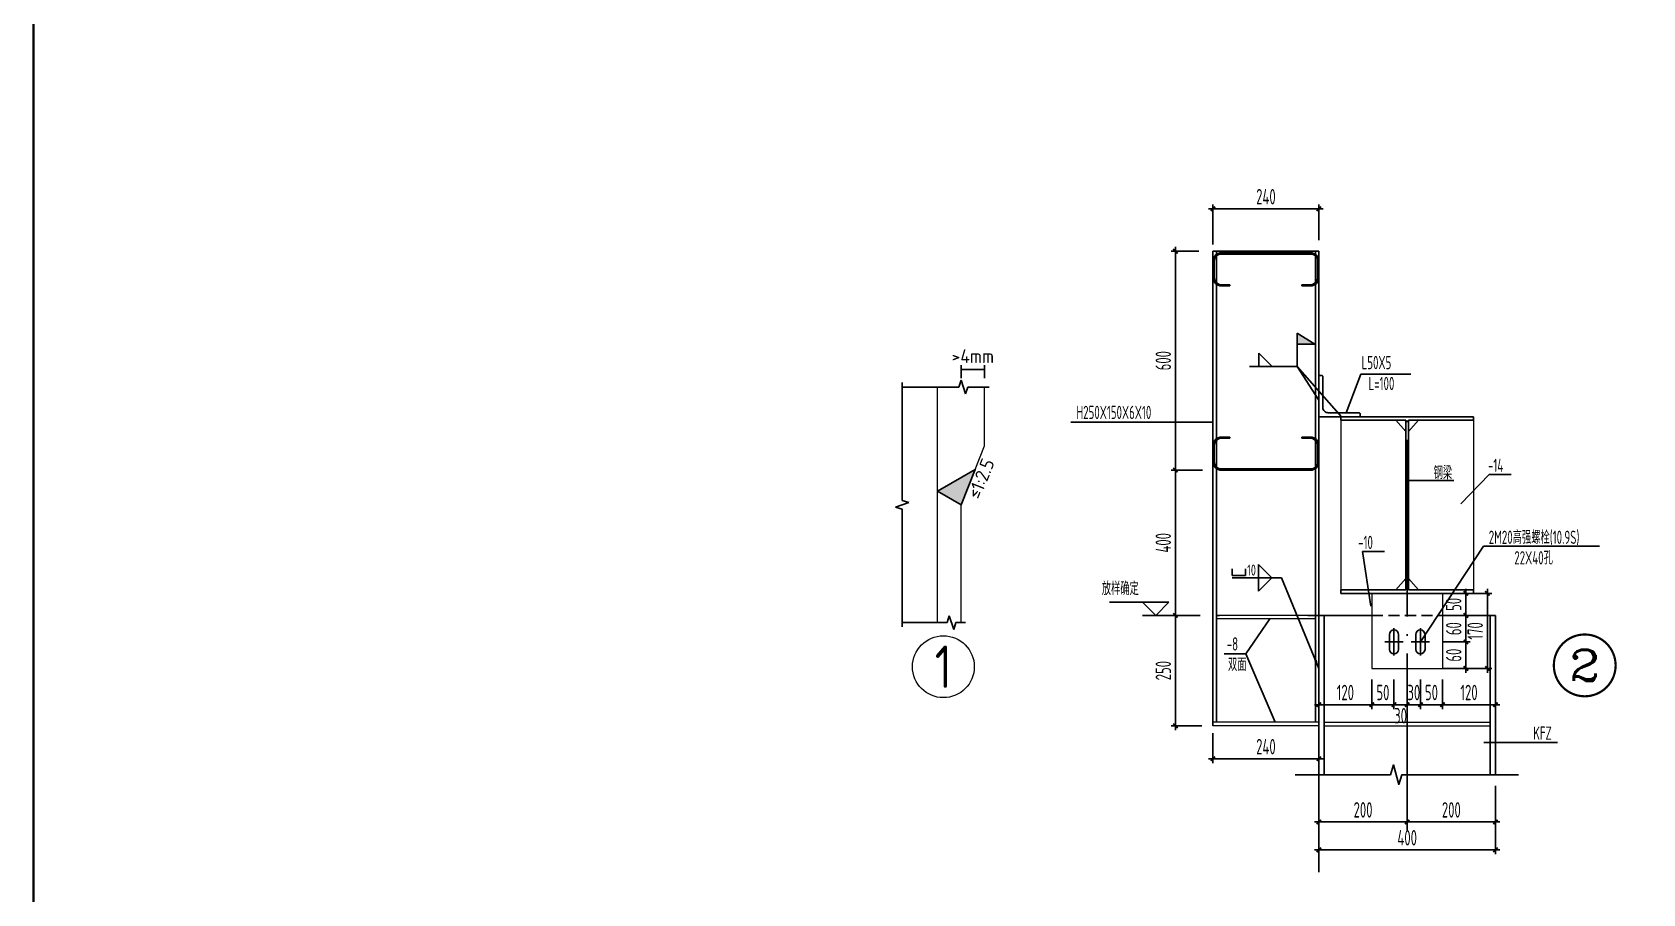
# Model space of a CAD drawing. Extents: x 447413 to 2975780, y -1432727 to 1301644.
# Drawn here: x 2256213 to 2292695, y -1034454 to -1014942 of the extents above; entities that cross this region are included whole.
import ezdxf
from ezdxf.enums import TextEntityAlignment as Align

# ---------------------------------------------------------------- set-up
doc = ezdxf.new("R2010")
doc.units = 0
doc.header["$LTSCALE"] = 1000
doc.header["$MEASUREMENT"] = 0
doc.linetypes.add('DASHED2', pattern=[0.375, 0.25, -0.125])
doc.linetypes.add('DOTE', pattern=[2.42, 2, -0.2, 0.02, -0.2])
for name, color, linetype in [('10', 7, 'Continuous'), ('ADIME', 3, 'Continuous'), ('AXIS_DIM', 3, 'Continuous'), ('BOLT', 253, 'Continuous'), ('COLU', 2, 'Continuous'), ('DIM', 3, 'Continuous'), ('DOTE', 1, 'Continuous'), ('PUB_TEXT', 7, 'Continuous'), ('STXT_HF', 7, 'Continuous'), ('STXT_HF_TEXT', 7, 'Continuous'), ('TEXT', 6, 'Continuous'), ('THIN', 7, 'Continuous'), ('tl-文字', 7, 'Continuous'), ('图框', 253, 'Continuous'), ('墙檩', 4, 'Continuous'), ('墙线__粗线', 7, 'Continuous'), ('梁', 4, 'Continuous'), ('螺栓', 15, 'Continuous'), ('钢架', 2, 'Continuous')]:
    doc.layers.add(name, color=color, linetype=linetype)
doc.layers.add('加劲肋', color=7, linetype='Continuous', lineweight=18)
doc.styles.add('COMP', font='complex', dxfattribs={"bigfont": 'hztxt'})
doc.styles.add('PkpmHz', font='Pkpmeng', dxfattribs={"width": 0.6, "bigfont": 'hztxt'})
doc.styles.get("Standard").update_dxf_attribs({"font": 'tssdeng.shx', "bigfont": 'hztxt.shx'})
doc.styles.add('TSSD_Dimension', font='sysz.shx', dxfattribs={"width": 0.7, "bigfont": 'syfs.shx'})
doc.styles.add('TSSD_Label', font='Tssdeng.shx', dxfattribs={"width": 0.7, "bigfont": 'hztxt.shx'})
doc.dimstyles.new('TSSD_100_100$0', dxfattribs={"dimtxt": 350, "dimasz": 100, "dimexe": 100, "dimexo": 100, "dimgap": 100, "dimtad": 1, "dimdec": 0, "dimzin": 0, "dimdsep": 46, "dimtxsty": 'TSSD_Dimension', "dimblk": 'ARCHTICK', "dimcen": 0, "dimdle": 100, "dimclrt": 7, "dimadec": 0, "dimazin": 0, "dimtfac": 1, "dimtdec": 0, "dimtix": 1, "dimtmove": 2, "dimatfit": 3, "dimldrblk": '_tsdbk', "dimfxl": 0, "dimtolj": 1, "dimtzin": 0, "dimarcsym": 0})
doc.dimstyles.new('TSSD_10_100', dxfattribs={"dimtxt": 350, "dimasz": 100, "dimexe": 100, "dimexo": 250, "dimgap": 100, "dimtad": 1, "dimdec": 0, "dimlfac": 0.1, "dimzin": 0, "dimdsep": 46, "dimtxsty": 'TSSD_Dimension', "dimblk": 'ARCHTICK', "dimblk1": 'ARCHTICK', "dimblk2": 'ARCHTICK', "dimcen": 0, "dimdle": 100, "dimclrt": 7, "dimadec": 0, "dimazin": 0, "dimtfac": 1, "dimtdec": 0, "dimtix": 1, "dimtmove": 2, "dimatfit": 3, "dimfxl": 0, "dimtolj": 1, "dimtzin": 0, "dimarcsym": 0})
doc.dimstyles.new('TSSD_LEADER_STYLE_200.0', dxfattribs={"dimtxt": 0.18, "dimasz": 200, "dimexe": 0.18, "dimexo": 0.0625, "dimgap": 0.09, "dimtad": 0, "dimtih": 1, "dimtoh": 1, "dimdec": 4, "dimzin": 0, "dimdsep": 46, "dimtxsty": 'Standard', "dimcen": 0.09, "dimadec": 0, "dimazin": 0, "dimtfac": 1, "dimtdec": 4, "dimtofl": 0, "dimtmove": 0, "dimatfit": 3, "dimfxl": 0, "dimtolj": 1, "dimtzin": 0, "dimarcsym": 0})

# ---------------------------------------------------------------- blocks, each defined once
blk = doc.blocks.new('A$C6B0021A6')
at = {"layer": '图框', "color": 153, "const_width": 58, "elevation": -84000}
blk.add_lwpolyline([(111420, 1020), (2520, 1020), (2520, 83120), (111420, 83120)], close=True, dxfattribs=at)
blk = doc.blocks.new('_ArchTick')
at = {"color": 0, "linetype": 'ByBlock', "const_width": 0.4}
blk.add_lwpolyline([(-0.5, -0.5), (0.5, 0.5)], dxfattribs=at)
blk = doc.blocks.new('*D897')
at = {"layer": 'Defpoints', "color": 0, "transparency": 16777216}
for p in [(2287358, -1031769), (2289358, -1031757), (2289358, -1032828)]:
    blk.add_point(p, dxfattribs=at)
at = {"layer": 'DIM', "color": 0, "lineweight": -2, "transparency": 16777216}
for p, q in [((2287358, -1032019), (2287358, -1032928)), ((2289358, -1032007), (2289358, -1032928)), ((2287258, -1032828), (2289458, -1032828))]:
    blk.add_line(p, q, dxfattribs=at)
at = {"layer": 'DIM', "color": 0, "lineweight": -2, "transparency": 16777216, "xscale": 100, "yscale": 100, "zscale": 100, "rotation": 180}
blk.add_blockref('_ArchTick', (2287358, -1032828), dxfattribs=at)
at = {"layer": 'DIM', "color": 0, "lineweight": -2, "transparency": 16777216, "xscale": 100, "yscale": 100, "zscale": 100}
blk.add_blockref('_ArchTick', (2289358, -1032828), dxfattribs=at)
at = {"layer": 'DIM', "color": 7, "transparency": 16777216, "insert": (2288358, -1032553), "char_height": 350, "attachment_point": 5, "style": 'TSSD_Dimension'}
blk.add_mtext('\\A1;200', dxfattribs=at)
blk = doc.blocks.new('*D898')
at = {"layer": 'Defpoints', "color": 0, "transparency": 16777216}
for p in [(2288057, -1028750), (2288687, -1028750), (2288057, -1029350)]:
    blk.add_point(p, dxfattribs=at)
at = {"layer": 'DIM', "color": 0, "lineweight": -2, "transparency": 16777216}
for p, q in [((2288157, -1028750), (2288787, -1028750)), ((2288687, -1029450), (2288687, -1028650)), ((2288157, -1029350), (2288787, -1029350))]:
    blk.add_line(p, q, dxfattribs=at)
at = {"layer": 'DIM', "color": 0, "lineweight": -2, "transparency": 16777216, "xscale": 100, "yscale": 100, "zscale": 100}
for p, rotation in [((2288687, -1028750), 90), ((2288687, -1029350), 270)]:
    blk.add_blockref('_ArchTick', p, dxfattribs=dict(at, rotation=rotation))
at = {"layer": 'DIM', "color": 7, "transparency": 16777216, "insert": (2288412, -1029050), "char_height": 350, "attachment_point": 5, "rotation": 90, "style": 'TSSD_Dimension'}
blk.add_mtext('\\A1;60', dxfattribs=at)
blk = doc.blocks.new('_tsdbk')
blk.add_line((-1, 0), (0, 0))
at = {"const_width": 0.5}
blk.add_lwpolyline([(-0.7, -0.7), (0.7, 0.7)], dxfattribs=at)
blk = doc.blocks.new('*D899')
at = {"layer": 'Defpoints', "color": 0, "transparency": 16777216}
for p in [(2288057, -1028150), (2288687, -1028150), (2288057, -1028750)]:
    blk.add_point(p, dxfattribs=at)
at = {"layer": 'DIM', "color": 0, "lineweight": -2, "transparency": 16777216}
for p, q in [((2288687, -1028850), (2288687, -1028050)), ((2288157, -1028150), (2288787, -1028150)), ((2288157, -1028750), (2288787, -1028750))]:
    blk.add_line(p, q, dxfattribs=at)
at = {"layer": 'DIM', "color": 0, "lineweight": -2, "transparency": 16777216, "xscale": 100, "yscale": 100, "zscale": 100}
for p, rotation in [((2288687, -1028150), 90), ((2288687, -1028750), 270)]:
    blk.add_blockref('_ArchTick', p, dxfattribs=dict(at, rotation=rotation))
at = {"layer": 'DIM', "color": 7, "transparency": 16777216, "insert": (2288412, -1028450), "char_height": 350, "attachment_point": 5, "rotation": 90, "style": 'TSSD_Dimension'}
blk.add_mtext('\\A1;60', dxfattribs=at)
blk = doc.blocks.new('*D900')
at = {"layer": 'Defpoints', "color": 0, "transparency": 16777216}
for p in [(2288057, -1027650), (2288687, -1027650), (2288057, -1028150)]:
    blk.add_point(p, dxfattribs=at)
at = {"layer": 'DIM', "color": 0, "lineweight": -2, "transparency": 16777216}
for p, q in [((2288157, -1027650), (2288787, -1027650)), ((2288687, -1027650), (2288687, -1027550)), ((2288687, -1028150), (2288687, -1027650)), ((2288157, -1028150), (2288787, -1028150)), ((2288687, -1028150), (2288687, -1028250))]:
    blk.add_line(p, q, dxfattribs=at)
at = {"layer": 'DIM', "color": 0, "lineweight": -2, "transparency": 16777216, "xscale": 100, "yscale": 100, "zscale": 100}
for p, rotation in [((2288687, -1027650), 270), ((2288687, -1028150), 90)]:
    blk.add_blockref('_ArchTick', p, dxfattribs=dict(at, rotation=rotation))
at = {"layer": 'DIM', "color": 7, "transparency": 16777216, "insert": (2288412, -1027900), "char_height": 350, "attachment_point": 5, "rotation": 90, "style": 'TSSD_Dimension'}
blk.add_mtext('\\A1;50', dxfattribs=at)
blk = doc.blocks.new('*D901')
at = {"layer": 'Defpoints', "color": 0, "transparency": 16777216}
for p in [(2288057, -1027650), (2289174, -1027650), (2288057, -1029350)]:
    blk.add_point(p, dxfattribs=at)
at = {"layer": 'DIM', "color": 0, "lineweight": -2, "transparency": 16777216}
for p, q in [((2288157, -1027650), (2289274, -1027650)), ((2289174, -1029450), (2289174, -1027550)), ((2288157, -1029350), (2289274, -1029350))]:
    blk.add_line(p, q, dxfattribs=at)
at = {"layer": 'DIM', "color": 0, "lineweight": -2, "transparency": 16777216, "xscale": 100, "yscale": 100, "zscale": 100}
for p, rotation in [((2289174, -1027650), 90), ((2289174, -1029350), 270)]:
    blk.add_blockref('_ArchTick', p, dxfattribs=dict(at, rotation=rotation))
at = {"layer": 'DIM', "color": 7, "transparency": 16777216, "insert": (2288899, -1028500), "char_height": 350, "attachment_point": 5, "rotation": 90, "style": 'TSSD_Dimension'}
blk.add_mtext('\\A1;170', dxfattribs=at)
blk = doc.blocks.new('*D902')
at = {"layer": 'Defpoints', "color": 0, "transparency": 16777216}
for p in [(2285358, -1031757), (2287358, -1031769), (2287358, -1032828)]:
    blk.add_point(p, dxfattribs=at)
at = {"layer": 'DIM', "color": 0, "lineweight": -2, "transparency": 16777216}
for p, q in [((2285358, -1032007), (2285358, -1032928)), ((2287358, -1032019), (2287358, -1032928)), ((2285258, -1032828), (2287458, -1032828))]:
    blk.add_line(p, q, dxfattribs=at)
at = {"layer": 'DIM', "color": 0, "lineweight": -2, "transparency": 16777216, "xscale": 100, "yscale": 100, "zscale": 100, "rotation": 180}
blk.add_blockref('_ArchTick', (2285358, -1032828), dxfattribs=at)
at = {"layer": 'DIM', "color": 0, "lineweight": -2, "transparency": 16777216, "xscale": 100, "yscale": 100, "zscale": 100}
blk.add_blockref('_ArchTick', (2287358, -1032828), dxfattribs=at)
at = {"layer": 'DIM', "color": 7, "transparency": 16777216, "insert": (2286358, -1032553), "char_height": 350, "attachment_point": 5, "style": 'TSSD_Dimension'}
blk.add_mtext('\\A1;200', dxfattribs=at)
blk = doc.blocks.new('*D903')
at = {"layer": 'Defpoints', "color": 0, "transparency": 16777216}
for p in [(2285358, -1031757), (2289358, -1031757), (2289358, -1033460)]:
    blk.add_point(p, dxfattribs=at)
at = {"layer": 'DIM', "color": 0, "lineweight": -2, "transparency": 16777216}
for p, q in [((2285358, -1032007), (2285358, -1033560)), ((2289358, -1032007), (2289358, -1033560)), ((2285258, -1033460), (2289458, -1033460))]:
    blk.add_line(p, q, dxfattribs=at)
at = {"layer": 'DIM', "color": 0, "lineweight": -2, "transparency": 16777216, "xscale": 100, "yscale": 100, "zscale": 100, "rotation": 180}
blk.add_blockref('_ArchTick', (2285358, -1033460), dxfattribs=at)
at = {"layer": 'DIM', "color": 0, "lineweight": -2, "transparency": 16777216, "xscale": 100, "yscale": 100, "zscale": 100}
blk.add_blockref('_ArchTick', (2289358, -1033460), dxfattribs=at)
at = {"layer": 'DIM', "color": 7, "transparency": 16777216, "insert": (2287358, -1033185), "char_height": 350, "attachment_point": 5, "style": 'TSSD_Dimension'}
blk.add_mtext('\\A1;400', dxfattribs=at)
blk = doc.blocks.new('*D904')
at = {"layer": 'Defpoints', "color": 0, "transparency": 16777216}
for p in [(2285358, -1029400), (2286558, -1029350), (2285358, -1030171)]:
    blk.add_point(p, dxfattribs=at)
at = {"layer": 'DIM', "color": 0, "lineweight": -2, "transparency": 16777216}
for p, q in [((2285358, -1029650), (2285358, -1030271)), ((2286558, -1029600), (2286558, -1030271)), ((2286658, -1030171), (2285258, -1030171))]:
    blk.add_line(p, q, dxfattribs=at)
at = {"layer": 'DIM', "color": 0, "lineweight": -2, "transparency": 16777216, "xscale": 100, "yscale": 100, "zscale": 100, "rotation": 180}
blk.add_blockref('_ArchTick', (2285358, -1030171), dxfattribs=at)
at = {"layer": 'DIM', "color": 0, "lineweight": -2, "transparency": 16777216, "xscale": 100, "yscale": 100, "zscale": 100}
blk.add_blockref('_ArchTick', (2286558, -1030171), dxfattribs=at)
at = {"layer": 'DIM', "color": 7, "transparency": 16777216, "insert": (2285958, -1029896), "char_height": 350, "attachment_point": 5, "style": 'TSSD_Dimension'}
blk.add_mtext('\\A1;120', dxfattribs=at)
blk = doc.blocks.new('*D905')
at = {"layer": 'Defpoints', "color": 0, "transparency": 16777216}
for p in [(2286558, -1029350), (2287058, -1029350), (2287058, -1030171)]:
    blk.add_point(p, dxfattribs=at)
at = {"layer": 'DIM', "color": 0, "lineweight": -2, "transparency": 16777216}
for p, q in [((2286558, -1029600), (2286558, -1030271)), ((2287058, -1029600), (2287058, -1030271)), ((2286558, -1030171), (2286458, -1030171)), ((2286558, -1030171), (2287058, -1030171)), ((2287058, -1030171), (2287158, -1030171))]:
    blk.add_line(p, q, dxfattribs=at)
at = {"layer": 'DIM', "color": 0, "lineweight": -2, "transparency": 16777216, "xscale": 100, "yscale": 100, "zscale": 100}
blk.add_blockref('_ArchTick', (2286558, -1030171), dxfattribs=at)
at = {"layer": 'DIM', "color": 0, "lineweight": -2, "transparency": 16777216, "xscale": 100, "yscale": 100, "zscale": 100, "rotation": 180}
blk.add_blockref('_ArchTick', (2287058, -1030171), dxfattribs=at)
at = {"layer": 'DIM', "color": 7, "transparency": 16777216, "insert": (2286808, -1029896), "char_height": 350, "attachment_point": 5, "style": 'TSSD_Dimension'}
blk.add_mtext('\\A1;50', dxfattribs=at)
blk = doc.blocks.new('*D906')
at = {"layer": 'Defpoints', "color": 0, "transparency": 16777216}
for p in [(2287058, -1029350), (2287358, -1029350), (2287358, -1030171)]:
    blk.add_point(p, dxfattribs=at)
at = {"layer": 'DIM', "color": 0, "lineweight": -2, "transparency": 16777216}
for p, q in [((2287058, -1029600), (2287058, -1030271)), ((2287358, -1029600), (2287358, -1030271)), ((2286958, -1030171), (2287458, -1030171))]:
    blk.add_line(p, q, dxfattribs=at)
at = {"layer": 'DIM', "color": 0, "lineweight": -2, "transparency": 16777216, "xscale": 100, "yscale": 100, "zscale": 100, "rotation": 180}
blk.add_blockref('_ArchTick', (2287058, -1030171), dxfattribs=at)
at = {"layer": 'DIM', "color": 0, "lineweight": -2, "transparency": 16777216, "xscale": 100, "yscale": 100, "zscale": 100}
blk.add_blockref('_ArchTick', (2287358, -1030171), dxfattribs=at)
at = {"layer": 'DIM', "color": 7, "transparency": 16777216, "insert": (2287208, -1030421), "char_height": 350, "attachment_point": 5, "style": 'TSSD_Dimension'}
blk.add_mtext('\\A1;30', dxfattribs=at)
blk = doc.blocks.new('*D907')
at = {"layer": 'Defpoints', "color": 0, "transparency": 16777216}
for p in [(2288158, -1029350), (2289358, -1029350), (2289358, -1030171)]:
    blk.add_point(p, dxfattribs=at)
at = {"layer": 'DIM', "color": 0, "lineweight": -2, "transparency": 16777216}
for p, q in [((2288158, -1029600), (2288158, -1030271)), ((2289358, -1029600), (2289358, -1030271)), ((2288058, -1030171), (2289458, -1030171))]:
    blk.add_line(p, q, dxfattribs=at)
at = {"layer": 'DIM', "color": 0, "lineweight": -2, "transparency": 16777216, "xscale": 100, "yscale": 100, "zscale": 100, "rotation": 180}
blk.add_blockref('_ArchTick', (2288158, -1030171), dxfattribs=at)
at = {"layer": 'DIM', "color": 0, "lineweight": -2, "transparency": 16777216, "xscale": 100, "yscale": 100, "zscale": 100}
blk.add_blockref('_ArchTick', (2289358, -1030171), dxfattribs=at)
at = {"layer": 'DIM', "color": 7, "transparency": 16777216, "insert": (2288758, -1029896), "char_height": 350, "attachment_point": 5, "style": 'TSSD_Dimension'}
blk.add_mtext('\\A1;120', dxfattribs=at)
blk = doc.blocks.new('*D908')
at = {"layer": 'Defpoints', "color": 0, "transparency": 16777216}
for p in [(2287658, -1029350), (2288158, -1029350), (2287658, -1030171)]:
    blk.add_point(p, dxfattribs=at)
at = {"layer": 'DIM', "color": 0, "lineweight": -2, "transparency": 16777216}
for p, q in [((2287658, -1029600), (2287658, -1030271)), ((2288158, -1029600), (2288158, -1030271)), ((2287658, -1030171), (2287558, -1030171)), ((2288158, -1030171), (2287658, -1030171)), ((2288158, -1030171), (2288258, -1030171))]:
    blk.add_line(p, q, dxfattribs=at)
at = {"layer": 'DIM', "color": 0, "lineweight": -2, "transparency": 16777216, "xscale": 100, "yscale": 100, "zscale": 100}
blk.add_blockref('_ArchTick', (2287658, -1030171), dxfattribs=at)
at = {"layer": 'DIM', "color": 0, "lineweight": -2, "transparency": 16777216, "xscale": 100, "yscale": 100, "zscale": 100, "rotation": 180}
blk.add_blockref('_ArchTick', (2288158, -1030171), dxfattribs=at)
at = {"layer": 'DIM', "color": 7, "transparency": 16777216, "insert": (2287908, -1029896), "char_height": 350, "attachment_point": 5, "style": 'TSSD_Dimension'}
blk.add_mtext('\\A1;50', dxfattribs=at)
blk = doc.blocks.new('*D909')
at = {"layer": 'Defpoints', "color": 0, "transparency": 16777216}
for p in [(2287358, -1029350), (2287658, -1029350), (2287358, -1030171)]:
    blk.add_point(p, dxfattribs=at)
at = {"layer": 'DIM', "color": 0, "lineweight": -2, "transparency": 16777216}
for p, q in [((2287358, -1029600), (2287358, -1030271)), ((2287658, -1029600), (2287658, -1030271)), ((2287358, -1030171), (2287258, -1030171)), ((2287658, -1030171), (2287358, -1030171)), ((2287658, -1030171), (2287758, -1030171))]:
    blk.add_line(p, q, dxfattribs=at)
at = {"layer": 'DIM', "color": 0, "lineweight": -2, "transparency": 16777216, "xscale": 100, "yscale": 100, "zscale": 100}
blk.add_blockref('_ArchTick', (2287358, -1030171), dxfattribs=at)
at = {"layer": 'DIM', "color": 0, "lineweight": -2, "transparency": 16777216, "xscale": 100, "yscale": 100, "zscale": 100, "rotation": 180}
blk.add_blockref('_ArchTick', (2287658, -1030171), dxfattribs=at)
at = {"layer": 'DIM', "color": 7, "transparency": 16777216, "insert": (2287508, -1029896), "char_height": 350, "attachment_point": 5, "style": 'TSSD_Dimension'}
blk.add_mtext('\\A1;30', dxfattribs=at)
blk = doc.blocks.new('*D910')
at = {"layer": 'Defpoints', "color": 0, "transparency": 16777216}
for p in [(2282958, -1030570), (2285358, -1030570), (2282958, -1031397)]:
    blk.add_point(p, dxfattribs=at)
at = {"layer": 'DIM', "color": 0, "lineweight": -2, "transparency": 16777216}
for p, q in [((2282958, -1030820), (2282958, -1031497)), ((2285358, -1030820), (2285358, -1031497)), ((2285458, -1031397), (2282858, -1031397))]:
    blk.add_line(p, q, dxfattribs=at)
at = {"layer": 'DIM', "color": 0, "lineweight": -2, "transparency": 16777216, "xscale": 100, "yscale": 100, "zscale": 100, "rotation": 180}
blk.add_blockref('_ArchTick', (2282958, -1031397), dxfattribs=at)
at = {"layer": 'DIM', "color": 0, "lineweight": -2, "transparency": 16777216, "xscale": 100, "yscale": 100, "zscale": 100}
blk.add_blockref('_ArchTick', (2285358, -1031397), dxfattribs=at)
at = {"layer": 'DIM', "color": 7, "transparency": 16777216, "insert": (2284158, -1031122), "char_height": 350, "attachment_point": 5, "style": 'TSSD_Dimension'}
blk.add_mtext('\\A1;240', dxfattribs=at)
blk = doc.blocks.new('*D911')
at = {"layer": 'Defpoints', "color": 0, "transparency": 16777216}
for p in [(2285358, -1018942), (2282958, -1020002), (2285358, -1019902)]:
    blk.add_point(p, dxfattribs=at)
at = {"layer": 'DIM', "color": 0, "lineweight": -2, "transparency": 16777216}
for p, q in [((2282958, -1019752), (2282958, -1018842)), ((2285358, -1019652), (2285358, -1018842)), ((2282858, -1018942), (2285458, -1018942))]:
    blk.add_line(p, q, dxfattribs=at)
at = {"layer": 'DIM', "color": 0, "lineweight": -2, "transparency": 16777216, "xscale": 100, "yscale": 100, "zscale": 100, "rotation": 180}
blk.add_blockref('_ArchTick', (2282958, -1018942), dxfattribs=at)
at = {"layer": 'DIM', "color": 0, "lineweight": -2, "transparency": 16777216, "xscale": 100, "yscale": 100, "zscale": 100}
blk.add_blockref('_ArchTick', (2285358, -1018942), dxfattribs=at)
at = {"layer": 'DIM', "color": 7, "transparency": 16777216, "insert": (2284158, -1018667), "char_height": 350, "attachment_point": 5, "style": 'TSSD_Dimension'}
blk.add_mtext('\\A1;240', dxfattribs=at)
blk = doc.blocks.new('_WELD004')
at = {"color": 0, "linetype": 'ByBlock'}
for p, q in [((0, 1), (1, 0)), ((0, 0), (0, 1))]:
    blk.add_line(p, q, dxfattribs=at)
blk = doc.blocks.new('_WELD0013')
at = {"color": 0, "linetype": 'ByBlock'}
for p, q in [((0.5, 1), (0, 1)), ((0, 0), (0.5, 0)), ((0.5, 0), (0.5, 1))]:
    blk.add_line(p, q, dxfattribs=at)
blk = doc.blocks.new('*D912')
at = {"layer": 'Defpoints', "color": 0, "transparency": 16777216}
for p in [(2282109, -1028150), (2282917, -1028150), (2282958, -1030650)]:
    blk.add_point(p, dxfattribs=at)
at = {"layer": 'DIM', "color": 0, "lineweight": -2, "transparency": 16777216}
for p, q in [((2282109, -1030750), (2282109, -1028050)), ((2282667, -1028150), (2282009, -1028150)), ((2282708, -1030650), (2282009, -1030650))]:
    blk.add_line(p, q, dxfattribs=at)
at = {"layer": 'DIM', "color": 0, "lineweight": -2, "transparency": 16777216, "xscale": 100, "yscale": 100, "zscale": 100}
for p, rotation in [((2282109, -1028150), 90), ((2282109, -1030650), 270)]:
    blk.add_blockref('_ArchTick', p, dxfattribs=dict(at, rotation=rotation))
at = {"layer": 'DIM', "color": 7, "transparency": 16777216, "insert": (2281834, -1029400), "char_height": 350, "attachment_point": 5, "rotation": 90, "style": 'TSSD_Dimension'}
blk.add_mtext('\\A1;250', dxfattribs=at)
blk = doc.blocks.new('_WELD001')
at = {"linetype": 'ByBlock'}
h = blk.add_hatch(color=0, dxfattribs=at)
h.paths.add_polyline_path([(0.8, 1), (0, 1.5), (0, 1)])
edge = h.paths.add_edge_path()
edge.add_line((0, 0), (0, 1.5))
at = {"color": 0, "linetype": 'ByBlock'}
for p, q in [((0, 0), (0, 1.5)), ((0.8, 1), (0, 1.5)), ((0, 1), (0.8, 1))]:
    blk.add_line(p, q, dxfattribs=at)
blk = doc.blocks.new('*D913')
at = {"layer": 'Defpoints', "color": 0, "transparency": 16777216}
for p in [(2282971, -1024859), (2282109, -1028150), (2282917, -1028150)]:
    blk.add_point(p, dxfattribs=at)
at = {"layer": 'DIM', "color": 0, "lineweight": -2, "transparency": 16777216}
for p, q in [((2282109, -1024759), (2282109, -1028250)), ((2282721, -1024859), (2282009, -1024859)), ((2282667, -1028150), (2282009, -1028150))]:
    blk.add_line(p, q, dxfattribs=at)
at = {"layer": 'DIM', "color": 0, "lineweight": -2, "transparency": 16777216, "xscale": 100, "yscale": 100, "zscale": 100}
for p, rotation in [((2282109, -1024859), 90), ((2282109, -1028150), 270)]:
    blk.add_blockref('_ArchTick', p, dxfattribs=dict(at, rotation=rotation))
at = {"layer": 'DIM', "color": 7, "transparency": 16777216, "insert": (2281834, -1026505), "char_height": 350, "attachment_point": 5, "rotation": 90, "style": 'TSSD_Dimension'}
blk.add_mtext('\\A1;400', dxfattribs=at)
blk = doc.blocks.new('*D914')
at = {"layer": 'Defpoints', "color": 0, "transparency": 16777216}
for p in [(2282109, -1019902), (2282889, -1019902), (2282971, -1024859)]:
    blk.add_point(p, dxfattribs=at)
at = {"layer": 'DIM', "color": 0, "lineweight": -2, "transparency": 16777216}
for p, q in [((2282639, -1019902), (2282009, -1019902)), ((2282109, -1024959), (2282109, -1019802)), ((2282721, -1024859), (2282009, -1024859))]:
    blk.add_line(p, q, dxfattribs=at)
at = {"layer": 'DIM', "color": 0, "lineweight": -2, "transparency": 16777216, "xscale": 100, "yscale": 100, "zscale": 100}
for p, rotation in [((2282109, -1019902), 90), ((2282109, -1024859), 270)]:
    blk.add_blockref('_ArchTick', p, dxfattribs=dict(at, rotation=rotation))
at = {"layer": 'DIM', "color": 7, "transparency": 16777216, "insert": (2281834, -1022381), "char_height": 350, "attachment_point": 5, "rotation": 90, "style": 'TSSD_Dimension'}
blk.add_mtext('\\A1;600', dxfattribs=at)
blk = doc.blocks.new('_INDEX1')
at = {"const_width": 0.035}
blk.add_lwpolyline([(-0.5, 0, 1), (0.5, 0, 1)], format="xyb", close=True, dxfattribs=at)
at = {"style": 'COMP', "width": 2.333333}
blk.add_attdef('1', text='', height=0.5, dxfattribs=at).set_placement((-0.25, -0.25), (0.25, -0.25), align=Align.FIT)

msp = doc.modelspace()

# ---------------------------------------------------------------- hatches: boundary and pattern name
at = {"layer": '墙线__粗线'}
msp.add_hatch(color=9, dxfattribs=at).paths.add_polyline_path([(2277252.6, -1025645.4), (2276719.2, -1025337.5), (2277572.9, -1024844.6)])

# ---------------------------------------------------------------- linework, layer by layer
at = {"color": 3}
for p, q in [((2282957.7, -1023770.7), (2279739, -1023770.7)), ((2284246.9, -1028230.4), (2283703, -1029017.7)), ((2283703, -1029017.7), (2283208.6, -1029017.7)), ((2283703, -1029017.7), (2284369, -1030570.4))]:
    msp.add_line(p, q, dxfattribs=at)
msp.add_line((2285357.7, -1031379.3), (2285357.7, -1033967.1))
at = {"layer": '10', "color": 7, "lineweight": 18}
msp.add_circle((2276852.6, -1029312), 700, dxfattribs=at)
at = {"layer": 'ADIME', "linetype": 'Continuous', "ltscale": 10}
for p, q in [((2286304.6, -1022689.3), (2285977.9, -1023560.4)), ((2287438.4, -1022689.3), (2286304.6, -1022689.3)), ((2287363.6, -1025094.4), (2288418.1, -1025094.4)), ((2287657.7, -1028750.4), (2289084, -1026580.4)), ((2291716.9, -1026580.4), (2289084, -1026580.4)), ((2289095.8, -1031030.5), (2290766, -1031030.5))]:
    msp.add_line(p, q, dxfattribs=at)
at = {"layer": 'AXIS_DIM'}
for p, q in [((2289214.3, -1024960.7), (2288573.6, -1025621)), ((2289714.3, -1024960.7), (2289214.3, -1024960.7)), ((2286841.9, -1026705.2), (2286341.9, -1026705.2)), ((2286341.9, -1026705.2), (2286534.6, -1027936.7))]:
    msp.add_line(p, q, dxfattribs=at)
at = {"layer": 'BOLT', "linetype": 'Continuous'}
for p, q in [((2286849.2, -1028750.4), (2287266.2, -1028750.4)), ((2287057.7, -1029058.9), (2287057.7, -1028441.9)), ((2287449.2, -1028750.4), (2287866.2, -1028750.4)), ((2287657.7, -1029058.9), (2287657.7, -1028441.9))]:
    msp.add_line(p, q, dxfattribs=at)
at = {"layer": 'COLU'}
for p, q in [((2282957.7, -1030570.4), (2282957.7, -1019902.1)), ((2285357.7, -1019902.1), (2282957.7, -1019902.1)), ((2283037.7, -1030570.4), (2283037.7, -1019902.1)), ((2285277.7, -1019902.1), (2285277.7, -1030570.4)), ((2285357.7, -1019902.1), (2285357.7, -1028150.4)), ((2282957.7, -1028150.4), (2282957.7, -1030650.4)), ((2285357.7, -1028230.4), (2285357.7, -1030570.4)), ((2285757.7, -1028150.4), (2285607.7, -1028150.4))]:
    msp.add_line(p, q, dxfattribs=at)
at = {"layer": 'COLU', "color": 6, "lineweight": -3, "ltscale": 1.5}
msp.add_lwpolyline([(2285357.7, -1023650.4), (2285357.7, -1022712.9), (2285417.7, -1022712.9, -0.4142136), (2285447.7, -1022742.9), (2285447.7, -1023440.4, 0.4142136), (2285567.7, -1023560.4), (2286265.2, -1023560.4, -0.4142136), (2286295.2, -1023590.4), (2286295.2, -1023650.4)], format="xyb", close=True, dxfattribs=at)
at = {"layer": 'DOTE', "linetype": 'DOTE', "ltscale": 2}
msp.add_line((2287357.7, -1033014.4), (2287357.7, -1023650.4), dxfattribs=at)
at = {"layer": 'STXT_HF'}
msp.add_line((2284508.9, -1027298.2), (2283393.6, -1027298.2), dxfattribs=at)
at = {"layer": 'THIN'}
for p, q in [((2281360.9, -1027850.4), (2280618.6, -1027850.4)), ((2281660.9, -1028150.4), (2281360.9, -1027850.4)), ((2281960.9, -1027850.4), (2281360.9, -1027850.4)), ((2281660.9, -1028150.4), (2281960.9, -1027850.4)), ((2282209.6, -1028150.4), (2281360.9, -1028150.4)), ((2283107.7, -1028150.4), (2283037.7, -1028150.4))]:
    msp.add_line(p, q, dxfattribs=at)
msp.add_lwpolyline([(2284816.7, -1031757.1), (2286977.7, -1031757.1), (2287047.7, -1031537.1), (2287167.7, -1031977.1), (2287237.7, -1031757.1), (2289876.7, -1031757.1)], dxfattribs=at)
at = {"layer": 'tl-文字'}
for p, q in [((2284866, -1022512.2), (2283787.2, -1022512.2)), ((2285357.7, -1023277), (2284866, -1022510.6)), ((2284866, -1022512.2), (2285873, -1023650.4))]:
    msp.add_line(p, q, dxfattribs=at)
at = {"layer": '加劲肋'}
for p, q in [((2285857.7, -1023730.4), (2285857.7, -1027570.4)), ((2287327.7, -1023987.2), (2287100.8, -1023730.4)), ((2287387.7, -1023987.2), (2287614.6, -1023730.4)), ((2288857.7, -1023730.4), (2288857.7, -1027570.4)), ((2287327.7, -1027313.5), (2287100.8, -1027570.4)), ((2287387.7, -1027313.5), (2287614.6, -1027570.4)), ((2286557.7, -1027650.4), (2286557.7, -1029350.4)), ((2288157.7, -1027650.4), (2288157.7, -1029350.4)), ((2285277.7, -1028150.4), (2283037.7, -1028150.4)), ((2285277.7, -1028230.4), (2283037.7, -1028230.4)), ((2286557.7, -1029350.4), (2288157.7, -1029350.4)), ((2285357.7, -1030570.4), (2282957.7, -1030570.4)), ((2285477.7, -1030570.4), (2289237.7, -1030570.4)), ((2285357.7, -1030650.4), (2282957.7, -1030650.4)), ((2285477.7, -1030650.4), (2289237.7, -1030650.4))]:
    msp.add_line(p, q, dxfattribs=at)
at = {"layer": '墙檩'}
for p, q in [((2285164.9, -1019938.7), (2283150.5, -1019938.7)), ((2283343.3, -1020659.8), (2283343.3, -1020688.7)), ((2283343.3, -1024138.2), (2283343.3, -1024109.3)), ((2285164.9, -1024859.3), (2283150.5, -1024859.3))]:
    msp.add_line(p, q, dxfattribs=at)
at = {"layer": '墙檩', "lineweight": -3, "ltscale": 0.0005}
for p, q in [((2285164.9, -1019967.7), (2283150.5, -1019967.7)), ((2282986.6, -1020496), (2282986.6, -1020124.4)), ((2285328.8, -1020496), (2285328.8, -1020124.4)), ((2283150.5, -1020659.8), (2283343.3, -1020659.8)), ((2283150.5, -1020688.7), (2283343.3, -1020688.7)), ((2284972.2, -1020688.7), (2284972.2, -1020659.8)), ((2285164.9, -1020659.8), (2284972.2, -1020659.8)), ((2285164.9, -1020688.7), (2284972.2, -1020688.7)), ((2282986.6, -1024302.1), (2282986.6, -1024673.7)), ((2283150.5, -1024109.3), (2283343.3, -1024109.3)), ((2283150.5, -1024138.2), (2283343.3, -1024138.2)), ((2284972.2, -1024109.3), (2284972.2, -1024138.2)), ((2285164.9, -1024109.3), (2284972.2, -1024109.3)), ((2285164.9, -1024138.2), (2284972.2, -1024138.2)), ((2285328.8, -1024302.1), (2285328.8, -1024673.7)), ((2285164.9, -1024830.4), (2283150.5, -1024830.4))]:
    msp.add_line(p, q, dxfattribs=at)
at = {"layer": '墙檩', "ltscale": 1.5}
for p, q in [((2282957.7, -1020496), (2282957.7, -1020124.4)), ((2285357.7, -1020496), (2285357.7, -1020124.4)), ((2282957.7, -1024302.1), (2282957.7, -1024673.7)), ((2285357.7, -1024302.1), (2285357.7, -1024673.7))]:
    msp.add_line(p, q, dxfattribs=at)
at = {"layer": '墙檩', "lineweight": -3, "ltscale": 0.0005}
for centre, radius, start, end in [((2283144.5, -1020125.5), 186.8, 88.17196, 179.67552), ((2283144.6, -1020125.5), 157.9, 87.84428, 179.61503), ((2285170.9, -1020125.5), 186.8, 0.32448, 91.82804), ((2285170.9, -1020125.5), 157.9, 0.38497, 92.15572), ((2283150.5, -1020496), 192.8, 180, 270), ((2283150.5, -1020496), 163.9, 180, 270), ((2285164.9, -1020496), 163.9, 270, 0), ((2285164.9, -1020496), 192.8, 270, 0), ((2283150.5, -1024302.1), 192.8, 90, 180), ((2283150.5, -1024302.1), 163.9, 90, 180), ((2285164.9, -1024302.1), 192.8, 0, 90), ((2285164.9, -1024302.1), 163.9, 0, 90), ((2283144.5, -1024672.6), 186.8, 180.32448, 271.82804), ((2283144.6, -1024672.6), 157.9, 180.38497, 272.15572), ((2285170.9, -1024672.6), 157.9, 267.84428, 359.61503), ((2285170.9, -1024672.6), 186.8, 268.17196, 359.67552)]:
    msp.add_arc(centre, radius, start, end, dxfattribs=at)
at = {"layer": '墙线__粗线', "color": 9}
for p, q in [((2277252.6, -1022478.7), (2277252.6, -1022778.7)), ((2277785.9, -1022478.7), (2277785.9, -1022778.7)), ((2275915, -1025545.4), (2275919.2, -1022878.7)), ((2277202.6, -1022978.7), (2277252.6, -1022824.8)), ((2277252.6, -1022578.7), (2277785.9, -1022578.7)), ((2277252.6, -1022824.8), (2277352.3, -1023131.7)), ((2276719.2, -1022978.7), (2275919.2, -1022978.7)), ((2276719.2, -1022978.7), (2277202.6, -1022978.7)), ((2277352.3, -1023131.7), (2277402.6, -1022977.9)), ((2277402.6, -1022977.9), (2277885.9, -1022978.7)), ((2275765.3, -1025695.4), (2276068.8, -1025595.6)), ((2275919.2, -1025745.4), (2275765.3, -1025695.4)), ((2276068.8, -1025595.6), (2275915, -1025545.4)), ((2275919.2, -1028412), (2275919.2, -1025745.4)), ((2276719.2, -1028312), (2275919.2, -1028312)), ((2276719.2, -1028312), (2276935.9, -1028312)), ((2276935.9, -1028312), (2276985.9, -1028158.2)), ((2276985.9, -1028158.2), (2277085.6, -1028465.5)), ((2277085.6, -1028465.5), (2277135.9, -1028311.7)), ((2277135.9, -1028311.7), (2277352.6, -1028312))]:
    msp.add_line(p, q, dxfattribs=at)
at = {"layer": '墙线__粗线', "color": 2, "lineweight": 18}
for p, q in [((2276719.2, -1025337.5), (2276719.2, -1022978.7)), ((2277785.9, -1024312), (2277785.9, -1022978.7)), ((2277572.9, -1024844.6), (2277785.9, -1024312))]:
    msp.add_line(p, q, dxfattribs=at)
at = {"layer": '墙线__粗线', "color": 3, "lineweight": 18}
for p, q in [((2276719.2, -1028312), (2276719.2, -1025337.5)), ((2277252.6, -1028312), (2277252.6, -1025645.4))]:
    msp.add_line(p, q, dxfattribs=at)
at = {"layer": '墙线__粗线', "color": 9, "linetype": 'Continuous'}
msp.add_lwpolyline([(2277252.6, -1025645.4), (2276719.2, -1025337.5), (2277572.9, -1024844.6)], close=True, dxfattribs=at)
at = {"layer": '梁'}
for p, q in [((2285857.7, -1023650.4), (2288857.7, -1023650.4)), ((2285857.7, -1023730.4), (2285857.7, -1023650.4)), ((2288857.7, -1023730.4), (2288857.7, -1023650.4)), ((2285857.7, -1023730.4), (2287327.7, -1023730.4)), ((2287327.7, -1027570.4), (2287327.7, -1023730.4)), ((2287387.7, -1023730.4), (2288857.7, -1023730.4)), ((2287387.7, -1027570.4), (2287387.7, -1023730.4)), ((2287387.7, -1027570.4), (2287387.7, -1023730.4)), ((2285857.7, -1027570.4), (2287327.7, -1027570.4)), ((2285857.7, -1027650.4), (2285857.7, -1027570.4)), ((2285857.7, -1027650.4), (2288857.7, -1027650.4)), ((2287387.7, -1027570.4), (2288857.7, -1027570.4)), ((2288857.7, -1027650.4), (2288857.7, -1027570.4))]:
    msp.add_line(p, q, dxfattribs=at)
at = {"layer": '螺栓'}
for p, q in [((2286954, -1028581.2), (2286954, -1028919.5)), ((2287161.4, -1028581.2), (2287161.4, -1028919.5)), ((2287554, -1028581.2), (2287554, -1028919.5)), ((2287761.4, -1028581.2), (2287761.4, -1028919.5))]:
    msp.add_line(p, q, dxfattribs=at)
for centre, start, end in [((2287057.7, -1028581.2), 0, 180), ((2287657.7, -1028581.2), 0, 180), ((2287057.7, -1028919.5), 180, 0), ((2287657.7, -1028919.5), 180, 0)]:
    msp.add_arc(centre, 103.7, start, end, dxfattribs=at)
at = {"layer": '钢架', "color": 2}
for p, q in [((2285107.7, -1028150.4), (2285777.7, -1028150.4)), ((2285357.7, -1028150.4), (2285357.7, -1031757.1)), ((2285477.7, -1028150.4), (2285477.7, -1031757.1)), ((2285607.7, -1028150.4), (2286557.7, -1028150.4)), ((2288157.7, -1028150.4), (2289357.7, -1028150.4)), ((2289237.7, -1028150.4), (2289237.7, -1031757.1)), ((2289357.7, -1028150.4), (2289357.7, -1031757.1))]:
    msp.add_line(p, q, dxfattribs=at)
at = {"layer": '钢架', "color": 2, "linetype": 'DASHED2'}
msp.add_line((2286557.7, -1028150.4), (2288157.7, -1028150.4), dxfattribs=at)

# ---------------------------------------------------------------- block references
msp.add_blockref('A$C6B0021A6', (2253722, -1070402.1, 84000))
at = {"layer": 'PUB_TEXT'}
ref = msp.add_blockref('_INDEX1', (2291379.4, -1029281.5), dxfattribs=dict(at, xscale=1400, yscale=1400, zscale=0.6666666666666666))
ref.add_attrib('1', '2', dxfattribs={"layer": '0', "height": 700, "style": 'COMP', "width": 1.5}).set_placement((2291029.4, -1029631.5), (2291729.4, -1029631.5), align=Align.FIT)
at = {"layer": 'STXT_HF'}
for name, p, xscale, yscale, zscale in [('_WELD001', (2284866, -1022510.6), 500, 500, 500), ('_WELD004', (2284001, -1022512.2), 300, 300, 300), ('_WELD004', (2283993.6, -1027298.2), 300, 300, 300)]:
    msp.add_blockref(name, p, dxfattribs=dict(at, xscale=xscale, yscale=yscale, zscale=zscale))
for name, p, xscale, yscale, zscale, rotation in [('_WELD0013', (2283393.6, -1027098.2), 300, 300, 300, 270), ('_WELD004', (2283993.6, -1027298.2), -300.0000000000001, 300.0000000000001, 300.0000000000001, 180)]:
    msp.add_blockref(name, p, dxfattribs=dict(at, xscale=xscale, yscale=yscale, zscale=zscale, rotation=rotation))

# ---------------------------------------------------------------- texts
at = {"layer": '10', "color": 7, "lineweight": 25, "style": 'PkpmHz', "width": 0.85}
msp.add_text('1', height=960, dxfattribs=at).set_placement((2276852.6, -1029312), align=Align.MIDDLE_CENTER)
at = {"layer": 'STXT_HF_TEXT', "style": 'TSSD_Label', "width": 0.7}
msp.add_text('10', height=250, dxfattribs=at).set_placement((2283733.5, -1027248.2))
at = {"layer": 'TEXT', "style": 'TSSD_Dimension', "width": 0.7}
for s, p in [('L50X5', (2286325, -1022573.4)), ('L=100', (2286482.5, -1023047.5)), ('H250X150X6X10', (2279863.7, -1023702)), ('钢梁', (2287956.1, -1025067.3)), ('-14', (2289188.2, -1024902)), ('2M20高强螺栓(10.9S)', (2289205.8, -1026529.9)), ('-10', (2286246.9, -1026646.6)), ('22X40孔', (2289785, -1026994.5)), ('-8', (2283271.1, -1028945.8)), ('双面', (2283298.8, -1029411.6)), ('KFZ', (2290214.9, -1030966.4))]:
    msp.add_text(s, height=300, dxfattribs=at).set_placement(p)
msp.add_text('放样确定', height=300, dxfattribs=at).set_placement((2281280.8, -1027780.4), align=Align.BOTTOM_RIGHT)
at = {"layer": '墙线__粗线', "color": 9, "style": 'PkpmHz', "width": 0.98}
msp.add_text('>4mm', height=310, dxfattribs=at).set_placement((2277519.2, -1022278.7), align=Align.MIDDLE_CENTER)
msp.add_text('≤1:2.5', height=310, rotation=68.19859, dxfattribs=at).set_placement((2277704.9, -1025053), align=Align.MIDDLE_CENTER)

# ---------------------------------------------------------------- dimensions: what is measured, and where the dimension line sits
at = {"layer": 'DIM'}
for base, p1, p2, text, picture, middle in [((2285357.7, -1018941.9), (2282957.7, -1020002.1), (2285357.7, -1019902.1), '240', '*D911', (2284157.7, -1018666.9)), ((2287357.7, -1032827.9), (2285357.7, -1031757.1), (2287357.7, -1031768.5), '200', '*D902', (2286357.7, -1032552.9)), ((2289357.7, -1033460.1), (2285357.7, -1031757.1), (2289357.7, -1031757.1), '400', '*D903', (2287357.7, -1033185.1)), ((2289357.7, -1032827.9), (2287357.7, -1031768.5), (2289357.7, -1031757.1), '200', '*D897', (2288357.7, -1032552.9))]:
    dim = msp.add_linear_dim(base=base, p1=p1, p2=p2, text=text, dimstyle='TSSD_10_100', dxfattribs=at)
    dim.commit()
    dim.dimension.update_dxf_attribs({"geometry": picture, "text_midpoint": middle})
for base, p2, angle, text, picture, middle in [((2282109.1, -1019902.1), (2282889.3, -1019902.1), 90, '600', '*D914', (2281834.1, -1022380.7)), ((2282109.1, -1028150.4), (2282916.7, -1028150.4), 270, '400', '*D913', (2281834.1, -1026504.8))]:
    dim = msp.add_linear_dim(base=base, p1=(2282970.7, -1024859.3), p2=p2, angle=angle, text=text, dimstyle='TSSD_10_100', dxfattribs=at)
    dim.commit()
    dim.dimension.update_dxf_attribs({"geometry": picture, "text_midpoint": middle})
at = {"layer": 'DIM', "color": 3}
for base, p1, p2, angle, text, dimstyle, picture, middle in [((2288686.9, -1027650.4), (2288057.3, -1028150.4), (2288057.3, -1027650.4), 90, '50', 'TSSD_100_100$0', '*D900', (2288411.9, -1027900.4)), ((2289173.7, -1027650.4), (2288057.3, -1029350.4), (2288057.3, -1027650.4), 90, '170', 'TSSD_100_100$0', '*D901', (2288898.7, -1028500.4)), ((2288686.9, -1028150.4), (2288057.3, -1028750.4), (2288057.3, -1028150.4), 90, '60', 'TSSD_100_100$0', '*D899', (2288411.9, -1028450.4)), ((2288686.9, -1028750.4), (2288057.3, -1029350.4), (2288057.3, -1028750.4), 90, '60', 'TSSD_100_100$0', '*D898', (2288411.9, -1029050.4)), ((2289357.7, -1030170.8), (2288157.7, -1029350.4), (2289357.7, -1029350.4), 180, '120', 'TSSD_10_100', '*D907', (2288757.7, -1029895.8))]:
    dim = msp.add_linear_dim(base=base, p1=p1, p2=p2, angle=angle, text=text, dimstyle=dimstyle, dxfattribs=at)
    dim.commit()
    dim.dimension.update_dxf_attribs({"geometry": picture, "text_midpoint": middle})
at = {"layer": 'DIM'}
dim = msp.add_linear_dim(base=(2282109.1, -1028150.4), p1=(2282957.7, -1030650.4), p2=(2282916.7, -1028150.4), angle=90, dimstyle='TSSD_10_100', dxfattribs=at)
dim.commit()
dim.dimension.update_dxf_attribs({"geometry": '*D912', "text_midpoint": (2281834.1, -1029400.4)})
at = {"layer": 'DIM', "color": 3}
for base, p1, p2, text, picture, middle in [((2285357.7, -1030170.8), (2286557.7, -1029350.4), (2285357.7, -1029400.4), '120', '*D904', (2285957.7, -1029895.8)), ((2282957.7, -1031397.3), (2285357.7, -1030570.4), (2282957.7, -1030570.4), '240', '*D910', (2284157.7, -1031122.3))]:
    dim = msp.add_linear_dim(base=base, p1=p1, p2=p2, text=text, dimstyle='TSSD_10_100', dxfattribs=at)
    dim.commit()
    dim.dimension.update_dxf_attribs({"geometry": picture, "text_midpoint": middle})
dim = msp.add_linear_dim(base=(2287057.7, -1030170.8), p1=(2286557.7, -1029350.4), p2=(2287057.7, -1029350.4), dimstyle='TSSD_10_100', dxfattribs=at)
dim.commit()
dim.dimension.update_dxf_attribs({"geometry": '*D905', "text_midpoint": (2286807.7, -1029895.8)})
dim = msp.add_linear_dim(base=(2287357.7, -1030170.8), p1=(2287057.7, -1029350.4), p2=(2287357.7, -1029350.4), dimstyle='TSSD_10_100', dxfattribs=at)
dim.commit()
dim.dimension.update_dxf_attribs({"geometry": '*D906', "text_midpoint": (2287207.7, -1030420.8), "dimtype": 128})
for base, p1, p2, picture, middle in [((2287357.7, -1030170.8), (2287657.7, -1029350.4), (2287357.7, -1029350.4), '*D909', (2287507.7, -1029895.8)), ((2287657.7, -1030170.8), (2288157.7, -1029350.4), (2287657.7, -1029350.4), '*D908', (2287907.7, -1029895.8))]:
    dim = msp.add_linear_dim(base=base, p1=p1, p2=p2, angle=180, dimstyle='TSSD_10_100', dxfattribs=at)
    dim.commit()
    dim.dimension.update_dxf_attribs({"geometry": picture, "text_midpoint": middle})

# ---------------------------------------------------------------- leaders
at = {"layer": 'STXT_HF'}
msp.add_leader([(2285357.7, -1029350.4), (2284508.9, -1027298.2)], dimstyle='TSSD_LEADER_STYLE_200.0', dxfattribs=at)

doc.saveas('drawing.dxf')
